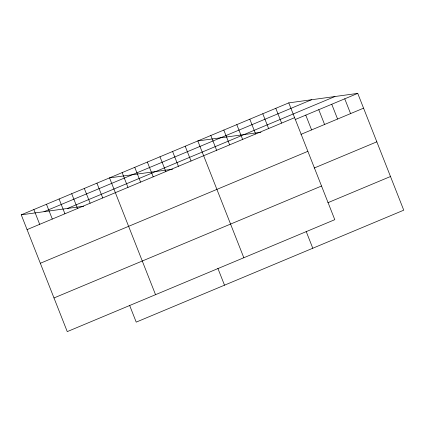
<?xml version="1.0" encoding="UTF-8"?>
<svg xmlns="http://www.w3.org/2000/svg" width="425" height="425" viewBox="0 0 425 425"><rect width="100%" height="100%" fill="white"/><g stroke="black" fill="none" stroke-linecap="round" stroke-linejoin="round"><path stroke-width="0.64" d="M288.782 102.882L334.788 219.677L67.256 331.617L21.25 214.822L288.782 102.882L357.744 93.383L403.75 210.178L136.218 322.118L129.588 305.283M44.009 211.687L311.536 99.748M67.458 208.457L334.985 96.517M27.073 229.612L294.605 117.672M295.136 119.579L357.744 93.383M300.958 134.364L363.566 108.168M40.333 263.272L307.865 151.332M314.218 168.029L376.826 141.828M53.996 297.957L321.528 186.017M327.882 202.709L390.49 176.513M260.929 132.249L197.822 140.946L243.828 257.741M172.646 169.187L109.533 177.884L155.539 294.679M21.25 214.822L83.709 206.215M344.749 98.818L350.572 113.603M331.755 104.252L337.578 119.043M318.761 109.692L324.583 124.477M305.766 115.127L311.589 129.917M275.788 108.322L281.61 123.107M262.793 113.757L268.616 128.547M306.159 231.402L312.789 248.237M249.799 119.197L255.622 133.981M236.805 124.631L242.627 139.416M223.81 130.071L229.633 144.856M210.816 135.506L216.638 150.291M185.21 146.221L191.032 161.006M172.598 151.497L178.42 166.287M217.876 268.345L224.506 285.175M159.981 156.777L165.808 171.562M147.369 162.053L153.197 176.837M134.757 167.328L140.585 182.118M122.145 172.608L127.973 187.393M96.921 183.159L102.749 197.949M84.309 188.44L90.137 203.224M71.698 193.715L77.525 208.5M59.086 198.99L64.913 213.78M46.474 204.271L52.296 219.056M33.862 209.546L39.684 224.331"/></g></svg>
